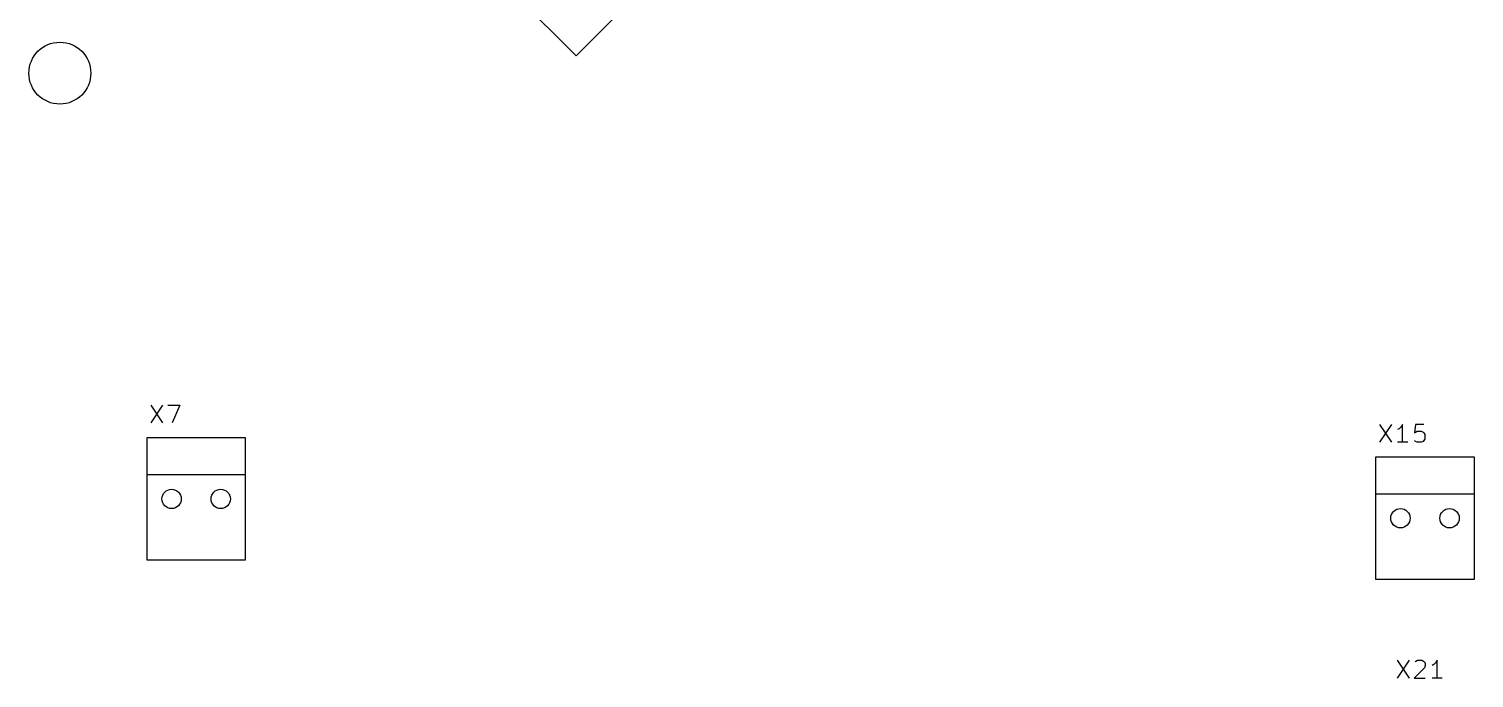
# Model space of a CAD drawing. Header units: millimetres. Extents: x -1 to 260, y -56 to 300.
# Drawn here: x 114.4 to 189.1, y 82.7 to 116.3 of the extents above; entities that cross this region are included whole.
import ezdxf

# ---------------------------------------------------------------- set-up
doc = ezdxf.new("R2010")
doc.units = ezdxf.units.MM
for name, color, linetype, true_color in [('Edge.Cuts', 254, 'CONTINUOUS', 0xd0d2cd), ('F.Fab', 9, 'CONTINUOUS', 0xafafaf), ('F.Silkscreen', 41, 'CONTINUOUS', 0xf2eda1)]:
    doc.layers.add(name, color=color, linetype=linetype, true_color=true_color)

msp = doc.modelspace()

# ---------------------------------------------------------------- linework, layer by layer
at = {"layer": 'Edge.Cuts'}
for centre, radius in [((116, 114), 1.599999), ((121.78, 91.97), 0.5), ((124.32, 91.97), 0.5), ((185.34, 90.97), 0.5), ((187.88, 90.97), 0.5)]:
    msp.add_circle(centre, radius, dxfattribs=at)
at = {"layer": 'F.Fab', "linetype": 'CONTINUOUS'}
for p, q in [((142.7, 114.897963), (136.427963, 121.17)), ((148.972037, 121.17), (142.7, 114.897963))]:
    msp.add_line(p, q, dxfattribs=at)
at = {"layer": 'F.Fab'}
for centre, radius in [((116, 114), 1.599999), ((121.78, 91.97), 0.5), ((124.32, 91.97), 0.5), ((185.34, 90.97), 0.5), ((187.88, 90.97), 0.5)]:
    msp.add_circle(centre, radius, dxfattribs=at)
at = {"layer": 'F.Silkscreen', "linetype": 'CONTINUOUS'}
for p, q in [((120.702237, 96.822463), (121.31861, 95.897903)), ((121.31861, 96.822463), (120.702237, 95.897903)), ((121.58277, 96.822463), (122.199143, 96.822463)), ((122.199143, 96.822463), (121.802903, 95.897903)), ((184.262237, 95.822463), (184.87861, 94.897903)), ((184.87861, 95.822463), (184.262237, 94.897903)), ((185.362903, 95.690383), (185.27485, 95.60233)), ((185.450956, 95.822463), (185.362903, 95.690383)), ((185.450956, 94.897903), (185.450956, 95.822463)), ((186.111356, 95.822463), (186.067329, 95.382196)), ((186.551623, 95.822463), (186.111356, 95.822463)), ((120.51, 95.145), (125.59, 95.145)), ((120.51, 93.24), (120.51, 95.145)), ((125.59, 95.145), (125.59, 93.24)), ((185.27485, 95.60233), (185.186796, 95.558303)), ((186.067329, 95.382196), (186.111356, 95.426223)), ((186.111356, 94.94193), (186.067329, 94.985956)), ((186.111356, 95.426223), (186.199409, 95.47025)), ((186.199409, 94.897903), (186.111356, 94.94193)), ((186.199409, 95.47025), (186.419543, 95.47025)), ((186.419543, 95.47025), (186.507596, 95.426223)), ((186.507596, 94.94193), (186.419543, 94.897903)), ((186.507596, 95.426223), (186.551623, 95.382196)), ((186.551623, 94.985956), (186.507596, 94.94193)), ((186.551623, 95.382196), (186.595649, 95.294143)), ((186.595649, 95.07401), (186.551623, 94.985956)), ((186.595649, 95.294143), (186.595649, 95.07401)), ((185.715116, 94.897903), (185.186796, 94.897903)), ((186.419543, 94.897903), (186.199409, 94.897903)), ((184.07, 94.145), (189.15, 94.145)), ((184.07, 92.24), (184.07, 94.145)), ((189.15, 94.145), (189.15, 92.24)), ((120.51, 93.24), (125.59, 93.24)), ((120.51, 88.795), (120.51, 93.24)), ((125.59, 93.24), (125.59, 88.795)), ((184.07, 92.24), (189.15, 92.24)), ((184.07, 87.795), (184.07, 92.24)), ((189.15, 92.24), (189.15, 87.795)), ((125.59, 88.795), (120.51, 88.795)), ((189.15, 87.795), (184.07, 87.795)), ((185.172237, 83.622463), (185.78861, 82.697903)), ((185.78861, 83.622463), (185.172237, 82.697903)), ((186.58109, 83.226223), (186.05277, 82.697903)), ((186.096796, 83.53441), (186.140823, 83.578436)), ((186.140823, 83.578436), (186.228876, 83.622463)), ((186.228876, 83.622463), (186.44901, 83.622463)), ((186.44901, 83.622463), (186.537063, 83.578436)), ((186.537063, 83.578436), (186.58109, 83.53441)), ((186.58109, 83.53441), (186.625116, 83.446356)), ((186.625116, 83.358303), (186.58109, 83.226223)), ((186.625116, 83.446356), (186.625116, 83.358303)), ((187.065383, 83.40233), (186.977329, 83.358303)), ((187.153436, 83.490383), (187.065383, 83.40233)), ((187.241489, 83.622463), (187.153436, 83.490383)), ((187.241489, 82.697903), (187.241489, 83.622463)), ((186.05277, 82.697903), (186.625116, 82.697903)), ((187.505649, 82.697903), (186.977329, 82.697903))]:
    msp.add_line(p, q, dxfattribs=at)
at = {"layer": 'F.Silkscreen'}
for centre, radius in [((116, 114), 1.599999), ((121.78, 91.97), 0.5), ((124.32, 91.97), 0.5), ((185.34, 90.97), 0.5), ((187.88, 90.97), 0.5)]:
    msp.add_circle(centre, radius, dxfattribs=at)

doc.saveas('drawing.dxf')
